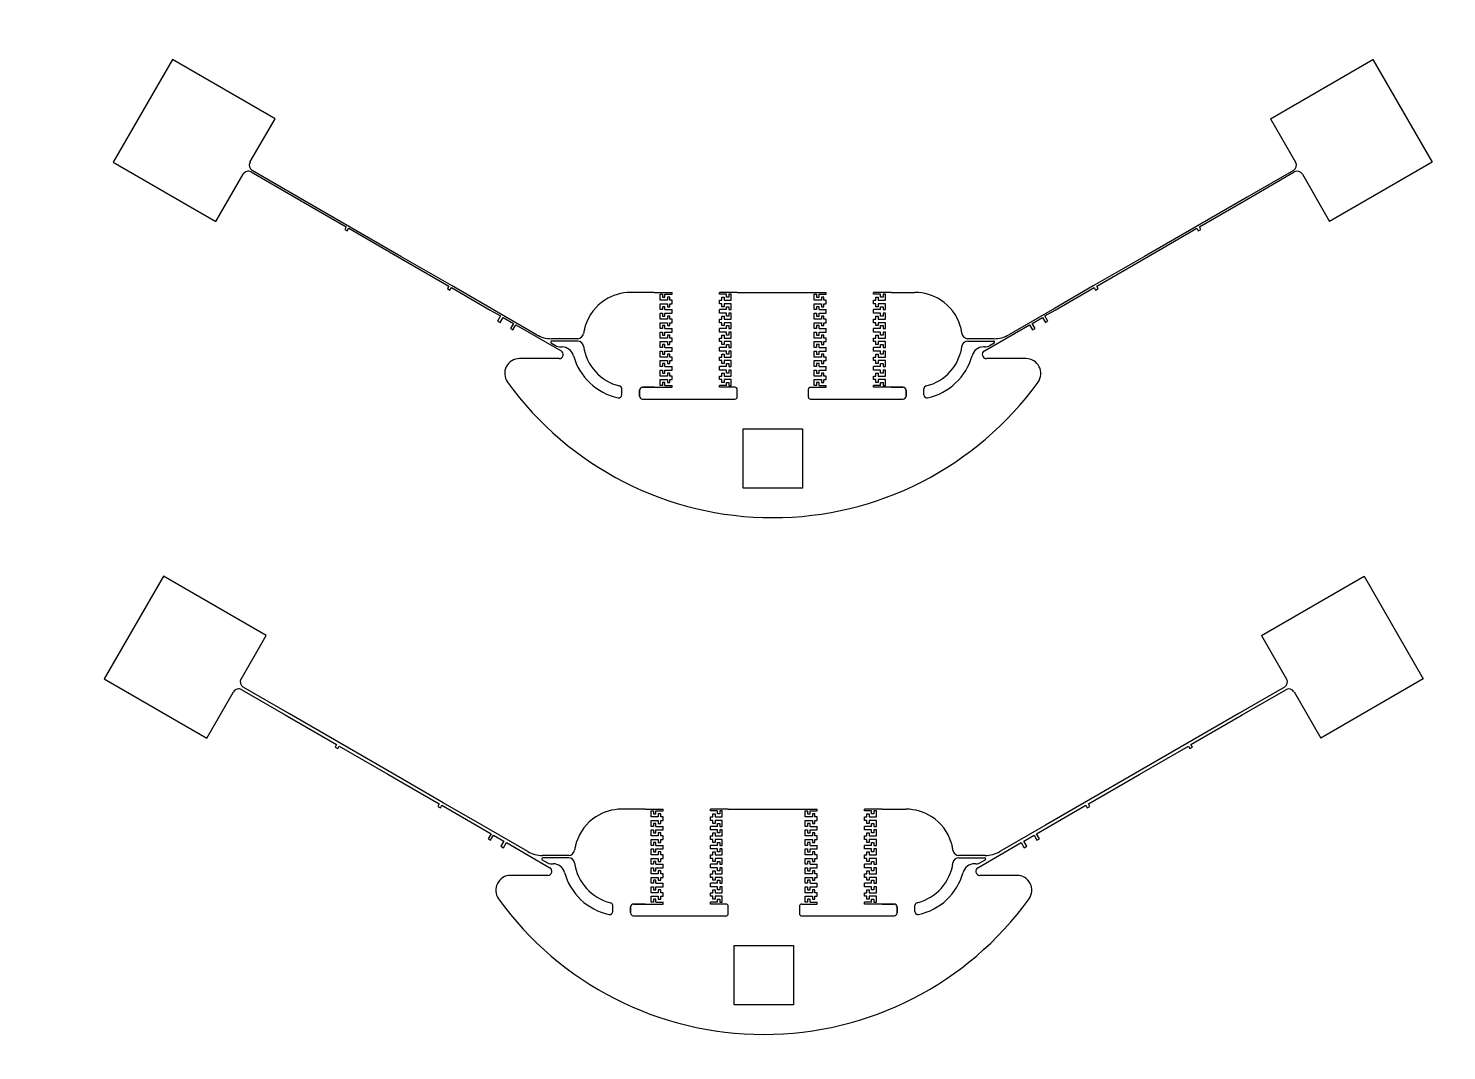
# Model space of a CAD drawing. Header units: feet. Extents: x -1170 to 123593, y -32664 to 67336.
# Drawn here: x 62873 to 86810, y 25044 to 42293 of the extents above; entities that cross this region are included whole.
import ezdxf

# ---------------------------------------------------------------- set-up
doc = ezdxf.new("R2010")
doc.units = ezdxf.units.FT
doc.header["$MEASUREMENT"] = 0
doc.layers.get('0').update_dxf_attribs({"color": 254, "linetype": 'CONTINUOUS'})
doc.layers.get('DEFPOINTS').update_dxf_attribs({"color": 255, "linetype": 'CONTINUOUS'})
doc.layers.add('5_DARK', color=255, linetype='CONTINUOUS')

msp = doc.modelspace()

# ---------------------------------------------------------------- linework, layer by layer
for p, q in [((73737, 37807), (73737, 37837)), ((74537, 37807), (74537, 37837)), ((76337, 37807), (76337, 37837)), ((77137, 37807), (77137, 37837)), ((73537, 37707), (73537, 37807)), ((73537, 37807), (73577, 37807)), ((73657, 37707), (73537, 37707)), ((73537, 37547), (73537, 37647)), ((73537, 37647), (73657, 37647)), ((73577, 37807), (73577, 37757)), ((73577, 37757), (73617, 37757)), ((73617, 37597), (73577, 37597)), ((73577, 37597), (73577, 37547)), ((73617, 37757), (73617, 37807)), ((73617, 37807), (73737, 37807)), ((73617, 37547), (73617, 37597)), ((73697, 37757), (73657, 37757)), ((73657, 37757), (73657, 37707)), ((73657, 37647), (73657, 37597)), ((73657, 37597), (73697, 37597)), ((73697, 37707), (73697, 37757)), ((73737, 37707), (73697, 37707)), ((73697, 37597), (73697, 37647)), ((73697, 37647), (73737, 37647)), ((73737, 37647), (73737, 37707)), ((74657, 37807), (74537, 37807)), ((74537, 37707), (74577, 37707)), ((74537, 37647), (74537, 37707)), ((74577, 37647), (74537, 37647)), ((74577, 37707), (74577, 37757)), ((74577, 37757), (74617, 37757)), ((74577, 37597), (74577, 37647)), ((74617, 37597), (74577, 37597)), ((74617, 37757), (74617, 37707)), ((74617, 37707), (74737, 37707)), ((74737, 37647), (74617, 37647)), ((74617, 37647), (74617, 37597)), ((74657, 37757), (74657, 37807)), ((74697, 37757), (74657, 37757)), ((74657, 37547), (74657, 37597)), ((74657, 37597), (74697, 37597)), ((74737, 37807), (74697, 37807)), ((74697, 37807), (74697, 37757)), ((74697, 37597), (74697, 37547)), ((74737, 37707), (74737, 37807)), ((74737, 37547), (74737, 37647)), ((76137, 37707), (76137, 37807)), ((76137, 37807), (76177, 37807)), ((76257, 37707), (76137, 37707)), ((76137, 37547), (76137, 37647)), ((76137, 37647), (76257, 37647)), ((76177, 37807), (76177, 37757)), ((76177, 37757), (76217, 37757)), ((76217, 37597), (76177, 37597)), ((76177, 37597), (76177, 37547)), ((76217, 37757), (76217, 37807)), ((76217, 37807), (76337, 37807)), ((76217, 37547), (76217, 37597)), ((76297, 37757), (76257, 37757)), ((76257, 37757), (76257, 37707)), ((76257, 37647), (76257, 37597)), ((76257, 37597), (76297, 37597)), ((76297, 37707), (76297, 37757)), ((76337, 37707), (76297, 37707)), ((76297, 37597), (76297, 37647)), ((76297, 37647), (76337, 37647)), ((76337, 37647), (76337, 37707)), ((77257, 37807), (77137, 37807)), ((77137, 37707), (77177, 37707)), ((77137, 37647), (77137, 37707)), ((77177, 37647), (77137, 37647)), ((77177, 37707), (77177, 37757)), ((77177, 37757), (77217, 37757)), ((77177, 37597), (77177, 37647)), ((77217, 37597), (77177, 37597)), ((77217, 37757), (77217, 37707)), ((77217, 37707), (77337, 37707)), ((77337, 37647), (77217, 37647)), ((77217, 37647), (77217, 37597)), ((77257, 37757), (77257, 37807)), ((77297, 37757), (77257, 37757)), ((77257, 37547), (77257, 37597)), ((77257, 37597), (77297, 37597)), ((77337, 37807), (77297, 37807)), ((77297, 37807), (77297, 37757)), ((77297, 37597), (77297, 37547)), ((77337, 37707), (77337, 37807)), ((77337, 37547), (77337, 37647)), ((73577, 37547), (73537, 37547)), ((73537, 37387), (73537, 37487)), ((73537, 37487), (73577, 37487)), ((73657, 37387), (73537, 37387)), ((73577, 37487), (73577, 37437)), ((73577, 37437), (73617, 37437)), ((73617, 37547), (73737, 37547)), ((73617, 37437), (73617, 37487)), ((73617, 37487), (73737, 37487)), ((73697, 37437), (73657, 37437)), ((73657, 37437), (73657, 37387)), ((73697, 37387), (73697, 37437)), ((73737, 37387), (73697, 37387)), ((73737, 37487), (73737, 37547)), ((73737, 37327), (73737, 37387)), ((74537, 37487), (74537, 37547)), ((74657, 37547), (74537, 37547)), ((74657, 37487), (74537, 37487)), ((74537, 37387), (74577, 37387)), ((74537, 37327), (74537, 37387)), ((74577, 37387), (74577, 37437)), ((74577, 37437), (74617, 37437)), ((74617, 37437), (74617, 37387)), ((74617, 37387), (74737, 37387)), ((74657, 37437), (74657, 37487)), ((74697, 37437), (74657, 37437)), ((74697, 37547), (74737, 37547)), ((74737, 37487), (74697, 37487)), ((74697, 37487), (74697, 37437)), ((74737, 37387), (74737, 37487)), ((76177, 37547), (76137, 37547)), ((76137, 37387), (76137, 37487)), ((76137, 37487), (76177, 37487)), ((76257, 37387), (76137, 37387)), ((76177, 37487), (76177, 37437)), ((76177, 37437), (76217, 37437)), ((76217, 37547), (76337, 37547)), ((76217, 37437), (76217, 37487)), ((76217, 37487), (76337, 37487)), ((76297, 37437), (76257, 37437)), ((76257, 37437), (76257, 37387)), ((76297, 37387), (76297, 37437)), ((76337, 37387), (76297, 37387)), ((76337, 37487), (76337, 37547)), ((76337, 37327), (76337, 37387)), ((77137, 37487), (77137, 37547)), ((77257, 37547), (77137, 37547)), ((77257, 37487), (77137, 37487)), ((77137, 37387), (77177, 37387)), ((77137, 37327), (77137, 37387)), ((77177, 37387), (77177, 37437)), ((77177, 37437), (77217, 37437)), ((77217, 37437), (77217, 37387)), ((77217, 37387), (77337, 37387)), ((77257, 37437), (77257, 37487)), ((77297, 37437), (77257, 37437)), ((77297, 37547), (77337, 37547)), ((77337, 37487), (77297, 37487)), ((77297, 37487), (77297, 37437)), ((77337, 37387), (77337, 37487)), ((73537, 37227), (73537, 37327)), ((73537, 37327), (73657, 37327)), ((73577, 37227), (73537, 37227)), ((73537, 37067), (73537, 37167)), ((73537, 37167), (73577, 37167)), ((73617, 37277), (73577, 37277)), ((73577, 37277), (73577, 37227)), ((73577, 37167), (73577, 37117)), ((73577, 37117), (73617, 37117)), ((73617, 37227), (73617, 37277)), ((73617, 37227), (73737, 37227)), ((73617, 37117), (73617, 37167)), ((73617, 37167), (73737, 37167)), ((73657, 37327), (73657, 37277)), ((73657, 37277), (73697, 37277)), ((73697, 37117), (73657, 37117)), ((73657, 37117), (73657, 37067)), ((73697, 37277), (73697, 37327)), ((73697, 37327), (73737, 37327)), ((73697, 37067), (73697, 37117)), ((73737, 37167), (73737, 37227)), ((74577, 37327), (74537, 37327)), ((74537, 37167), (74537, 37227)), ((74657, 37227), (74537, 37227)), ((74657, 37167), (74537, 37167)), ((74577, 37277), (74577, 37327)), ((74617, 37277), (74577, 37277)), ((74577, 37067), (74577, 37117)), ((74577, 37117), (74617, 37117)), ((74737, 37327), (74617, 37327)), ((74617, 37327), (74617, 37277)), ((74617, 37117), (74617, 37067)), ((74657, 37227), (74657, 37277)), ((74657, 37277), (74697, 37277)), ((74657, 37117), (74657, 37167)), ((74697, 37117), (74657, 37117)), ((74697, 37277), (74697, 37227)), ((74697, 37227), (74737, 37227)), ((74737, 37167), (74697, 37167)), ((74697, 37167), (74697, 37117)), ((74737, 37227), (74737, 37327)), ((74737, 37067), (74737, 37167)), ((76137, 37227), (76137, 37327)), ((76137, 37327), (76257, 37327)), ((76177, 37227), (76137, 37227)), ((76137, 37067), (76137, 37167)), ((76137, 37167), (76177, 37167)), ((76217, 37277), (76177, 37277)), ((76177, 37277), (76177, 37227)), ((76177, 37167), (76177, 37117)), ((76177, 37117), (76217, 37117)), ((76217, 37227), (76217, 37277)), ((76217, 37227), (76337, 37227)), ((76217, 37117), (76217, 37167)), ((76217, 37167), (76337, 37167)), ((76257, 37327), (76257, 37277)), ((76257, 37277), (76297, 37277)), ((76297, 37117), (76257, 37117)), ((76257, 37117), (76257, 37067)), ((76297, 37277), (76297, 37327)), ((76297, 37327), (76337, 37327)), ((76297, 37067), (76297, 37117)), ((76337, 37167), (76337, 37227)), ((77177, 37327), (77137, 37327)), ((77137, 37167), (77137, 37227)), ((77257, 37227), (77137, 37227)), ((77257, 37167), (77137, 37167)), ((77177, 37277), (77177, 37327)), ((77217, 37277), (77177, 37277)), ((77177, 37067), (77177, 37117)), ((77177, 37117), (77217, 37117)), ((77337, 37327), (77217, 37327)), ((77217, 37327), (77217, 37277)), ((77217, 37117), (77217, 37067)), ((77257, 37227), (77257, 37277)), ((77257, 37277), (77297, 37277)), ((77257, 37117), (77257, 37167)), ((77297, 37117), (77257, 37117)), ((77297, 37277), (77297, 37227)), ((77297, 37227), (77337, 37227)), ((77337, 37167), (77297, 37167)), ((77297, 37167), (77297, 37117)), ((77337, 37227), (77337, 37327)), ((77337, 37067), (77337, 37167)), ((73657, 37067), (73537, 37067)), ((73537, 36907), (73537, 37007)), ((73537, 37007), (73657, 37007)), ((73577, 36907), (73537, 36907)), ((73617, 36957), (73577, 36957)), ((73577, 36957), (73577, 36907)), ((73617, 36907), (73617, 36957)), ((73617, 36907), (73737, 36907)), ((73657, 37007), (73657, 36957)), ((73657, 36957), (73697, 36957)), ((73737, 37067), (73697, 37067)), ((73697, 36957), (73697, 37007)), ((73697, 37007), (73737, 37007)), ((73737, 37007), (73737, 37067)), ((73737, 36847), (73737, 36907)), ((74537, 37067), (74577, 37067)), ((74537, 37007), (74537, 37067)), ((74577, 37007), (74537, 37007)), ((74537, 36847), (74537, 36907)), ((74657, 36907), (74537, 36907)), ((74577, 36957), (74577, 37007)), ((74617, 36957), (74577, 36957)), ((74617, 37067), (74737, 37067)), ((74737, 37007), (74617, 37007)), ((74617, 37007), (74617, 36957)), ((74657, 36907), (74657, 36957)), ((74657, 36957), (74697, 36957)), ((74697, 36957), (74697, 36907)), ((74697, 36907), (74737, 36907)), ((74737, 36907), (74737, 37007)), ((76257, 37067), (76137, 37067)), ((76137, 36907), (76137, 37007)), ((76137, 37007), (76257, 37007)), ((76177, 36907), (76137, 36907)), ((76217, 36957), (76177, 36957)), ((76177, 36957), (76177, 36907)), ((76217, 36907), (76217, 36957)), ((76217, 36907), (76337, 36907)), ((76257, 37007), (76257, 36957)), ((76257, 36957), (76297, 36957)), ((76337, 37067), (76297, 37067)), ((76297, 36957), (76297, 37007)), ((76297, 37007), (76337, 37007)), ((76337, 37007), (76337, 37067)), ((76337, 36847), (76337, 36907)), ((77137, 37067), (77177, 37067)), ((77137, 37007), (77137, 37067)), ((77177, 37007), (77137, 37007)), ((77137, 36847), (77137, 36907)), ((77257, 36907), (77137, 36907)), ((77177, 36957), (77177, 37007)), ((77217, 36957), (77177, 36957)), ((77217, 37067), (77337, 37067)), ((77337, 37007), (77217, 37007)), ((77217, 37007), (77217, 36957)), ((77257, 36907), (77257, 36957)), ((77257, 36957), (77297, 36957)), ((77297, 36957), (77297, 36907)), ((77297, 36907), (77337, 36907)), ((77337, 36907), (77337, 37007)), ((73537, 36747), (73537, 36847)), ((73537, 36847), (73577, 36847)), ((73657, 36747), (73537, 36747)), ((73537, 36587), (73537, 36687)), ((73537, 36687), (73657, 36687)), ((73577, 36847), (73577, 36797)), ((73577, 36797), (73617, 36797)), ((73617, 36637), (73577, 36637)), ((73577, 36637), (73577, 36587)), ((73617, 36797), (73617, 36847)), ((73617, 36847), (73737, 36847)), ((73617, 36587), (73617, 36637)), ((73697, 36797), (73657, 36797)), ((73657, 36797), (73657, 36747)), ((73657, 36687), (73657, 36637)), ((73657, 36637), (73697, 36637)), ((73697, 36747), (73697, 36797)), ((73737, 36747), (73697, 36747)), ((73697, 36637), (73697, 36687)), ((73697, 36687), (73737, 36687)), ((73737, 36687), (73737, 36747)), ((74657, 36847), (74537, 36847)), ((74537, 36747), (74577, 36747)), ((74537, 36687), (74537, 36747)), ((74577, 36687), (74537, 36687)), ((74577, 36747), (74577, 36797)), ((74577, 36797), (74617, 36797)), ((74577, 36637), (74577, 36687)), ((74617, 36637), (74577, 36637)), ((74617, 36797), (74617, 36747)), ((74617, 36747), (74737, 36747)), ((74737, 36687), (74617, 36687)), ((74617, 36687), (74617, 36637)), ((74657, 36797), (74657, 36847)), ((74697, 36797), (74657, 36797)), ((74657, 36587), (74657, 36637)), ((74657, 36637), (74697, 36637)), ((74737, 36847), (74697, 36847)), ((74697, 36847), (74697, 36797)), ((74697, 36637), (74697, 36587)), ((74737, 36747), (74737, 36847)), ((74737, 36587), (74737, 36687)), ((76137, 36747), (76137, 36847)), ((76137, 36847), (76177, 36847)), ((76257, 36747), (76137, 36747)), ((76137, 36587), (76137, 36687)), ((76137, 36687), (76257, 36687)), ((76177, 36847), (76177, 36797)), ((76177, 36797), (76217, 36797)), ((76217, 36637), (76177, 36637)), ((76177, 36637), (76177, 36587)), ((76217, 36797), (76217, 36847)), ((76217, 36847), (76337, 36847)), ((76217, 36587), (76217, 36637)), ((76297, 36797), (76257, 36797)), ((76257, 36797), (76257, 36747)), ((76257, 36687), (76257, 36637)), ((76257, 36637), (76297, 36637)), ((76297, 36747), (76297, 36797)), ((76337, 36747), (76297, 36747)), ((76297, 36637), (76297, 36687)), ((76297, 36687), (76337, 36687)), ((76337, 36687), (76337, 36747)), ((77257, 36847), (77137, 36847)), ((77137, 36747), (77177, 36747)), ((77137, 36687), (77137, 36747)), ((77177, 36687), (77137, 36687)), ((77177, 36747), (77177, 36797)), ((77177, 36797), (77217, 36797)), ((77177, 36637), (77177, 36687)), ((77217, 36637), (77177, 36637)), ((77217, 36797), (77217, 36747)), ((77217, 36747), (77337, 36747)), ((77337, 36687), (77217, 36687)), ((77217, 36687), (77217, 36637)), ((77257, 36797), (77257, 36847)), ((77297, 36797), (77257, 36797)), ((77257, 36587), (77257, 36637)), ((77257, 36637), (77297, 36637)), ((77337, 36847), (77297, 36847)), ((77297, 36847), (77297, 36797)), ((77297, 36637), (77297, 36587)), ((77337, 36747), (77337, 36847)), ((77337, 36587), (77337, 36687)), ((73577, 36587), (73537, 36587)), ((73537, 36427), (73537, 36527)), ((73537, 36527), (73577, 36527)), ((73657, 36427), (73537, 36427)), ((73577, 36527), (73577, 36477)), ((73577, 36477), (73617, 36477)), ((73617, 36587), (73737, 36587)), ((73617, 36477), (73617, 36527)), ((73617, 36527), (73737, 36527)), ((73697, 36477), (73657, 36477)), ((73657, 36477), (73657, 36427)), ((73697, 36427), (73697, 36477)), ((73737, 36427), (73697, 36427)), ((73737, 36527), (73737, 36587)), ((73737, 36367), (73737, 36427)), ((74537, 36527), (74537, 36587)), ((74657, 36587), (74537, 36587)), ((74657, 36527), (74537, 36527)), ((74537, 36427), (74577, 36427)), ((74537, 36367), (74537, 36427)), ((74577, 36427), (74577, 36477)), ((74577, 36477), (74617, 36477)), ((74617, 36477), (74617, 36427)), ((74617, 36427), (74737, 36427)), ((74657, 36477), (74657, 36527)), ((74697, 36477), (74657, 36477)), ((74697, 36587), (74737, 36587)), ((74737, 36527), (74697, 36527)), ((74697, 36527), (74697, 36477)), ((74737, 36427), (74737, 36527)), ((76177, 36587), (76137, 36587)), ((76137, 36427), (76137, 36527)), ((76137, 36527), (76177, 36527)), ((76257, 36427), (76137, 36427)), ((76177, 36527), (76177, 36477)), ((76177, 36477), (76217, 36477)), ((76217, 36587), (76337, 36587)), ((76217, 36477), (76217, 36527)), ((76217, 36527), (76337, 36527)), ((76297, 36477), (76257, 36477)), ((76257, 36477), (76257, 36427)), ((76297, 36427), (76297, 36477)), ((76337, 36427), (76297, 36427)), ((76337, 36527), (76337, 36587)), ((76337, 36367), (76337, 36427)), ((77137, 36527), (77137, 36587)), ((77257, 36587), (77137, 36587)), ((77257, 36527), (77137, 36527)), ((77137, 36427), (77177, 36427)), ((77137, 36367), (77137, 36427)), ((77177, 36427), (77177, 36477)), ((77177, 36477), (77217, 36477)), ((77217, 36477), (77217, 36427)), ((77217, 36427), (77337, 36427)), ((77257, 36477), (77257, 36527)), ((77297, 36477), (77257, 36477)), ((77297, 36587), (77337, 36587)), ((77337, 36527), (77297, 36527)), ((77297, 36527), (77297, 36477)), ((77337, 36427), (77337, 36527)), ((73537, 36267), (73537, 36367)), ((73537, 36367), (73657, 36367)), ((73577, 36267), (73537, 36267)), ((73617, 36317), (73577, 36317)), ((73577, 36317), (73577, 36267)), ((73617, 36267), (73617, 36317)), ((73617, 36267), (73737, 36267)), ((73657, 36367), (73657, 36317)), ((73657, 36317), (73697, 36317)), ((73697, 36317), (73697, 36367)), ((73697, 36367), (73737, 36367)), ((73737, 36237), (73737, 36267)), ((74577, 36367), (74537, 36367)), ((74657, 36267), (74537, 36267)), ((74537, 36237), (74537, 36267)), ((74577, 36317), (74577, 36367)), ((74617, 36317), (74577, 36317)), ((74737, 36367), (74617, 36367)), ((74617, 36367), (74617, 36317)), ((74657, 36267), (74657, 36317)), ((74657, 36317), (74697, 36317)), ((74697, 36317), (74697, 36267)), ((74697, 36267), (74737, 36267)), ((74737, 36267), (74737, 36367)), ((76137, 36267), (76137, 36367)), ((76137, 36367), (76257, 36367)), ((76177, 36267), (76137, 36267)), ((76217, 36317), (76177, 36317)), ((76177, 36317), (76177, 36267)), ((76217, 36267), (76217, 36317)), ((76217, 36267), (76337, 36267)), ((76257, 36367), (76257, 36317)), ((76257, 36317), (76297, 36317)), ((76297, 36317), (76297, 36367)), ((76297, 36367), (76337, 36367)), ((76337, 36237), (76337, 36267)), ((77177, 36367), (77137, 36367)), ((77257, 36267), (77137, 36267)), ((77137, 36237), (77137, 36267)), ((77177, 36317), (77177, 36367)), ((77217, 36317), (77177, 36317)), ((77337, 36367), (77217, 36367)), ((77217, 36367), (77217, 36317)), ((77257, 36267), (77257, 36317)), ((77257, 36317), (77297, 36317)), ((77297, 36317), (77297, 36267)), ((77297, 36267), (77337, 36267)), ((77337, 36267), (77337, 36367)), ((73385, 28988), (73385, 29088)), ((73385, 29088), (73425, 29088)), ((73505, 28988), (73385, 28988)), ((73425, 29088), (73425, 29038)), ((73425, 29038), (73465, 29038)), ((73465, 29038), (73465, 29088)), ((73465, 29088), (73585, 29088)), ((73545, 29038), (73505, 29038)), ((73505, 29038), (73505, 28988)), ((73545, 28988), (73545, 29038)), ((73585, 28988), (73545, 28988)), ((73585, 29088), (73585, 29118)), ((73585, 28928), (73585, 28988)), ((74385, 29088), (74385, 29118)), ((74505, 29088), (74385, 29088)), ((74385, 28988), (74425, 28988)), ((74385, 28928), (74385, 28988)), ((74425, 28988), (74425, 29038)), ((74425, 29038), (74465, 29038)), ((74465, 29038), (74465, 28988)), ((74465, 28988), (74585, 28988)), ((74505, 29038), (74505, 29088)), ((74545, 29038), (74505, 29038)), ((74585, 29088), (74545, 29088)), ((74545, 29088), (74545, 29038)), ((74585, 28988), (74585, 29088)), ((75985, 28988), (75985, 29088)), ((75985, 29088), (76025, 29088)), ((76105, 28988), (75985, 28988)), ((76025, 29088), (76025, 29038)), ((76025, 29038), (76065, 29038)), ((76065, 29038), (76065, 29088)), ((76065, 29088), (76185, 29088)), ((76145, 29038), (76105, 29038)), ((76105, 29038), (76105, 28988)), ((76145, 28988), (76145, 29038)), ((76185, 28988), (76145, 28988)), ((76185, 29088), (76185, 29118)), ((76185, 28928), (76185, 28988)), ((76985, 29088), (76985, 29118)), ((77105, 29088), (76985, 29088)), ((76985, 28988), (77025, 28988)), ((76985, 28928), (76985, 28988)), ((77025, 28988), (77025, 29038)), ((77025, 29038), (77065, 29038)), ((77065, 29038), (77065, 28988)), ((77065, 28988), (77185, 28988)), ((77105, 29038), (77105, 29088)), ((77145, 29038), (77105, 29038)), ((77185, 29088), (77145, 29088)), ((77145, 29088), (77145, 29038)), ((77185, 28988), (77185, 29088)), ((73385, 28828), (73385, 28928)), ((73385, 28928), (73505, 28928)), ((73425, 28828), (73385, 28828)), ((73385, 28668), (73385, 28768)), ((73385, 28768), (73425, 28768)), ((73465, 28878), (73425, 28878)), ((73425, 28878), (73425, 28828)), ((73425, 28768), (73425, 28718)), ((73465, 28828), (73465, 28878)), ((73465, 28828), (73585, 28828)), ((73465, 28718), (73465, 28768)), ((73465, 28768), (73585, 28768)), ((73505, 28928), (73505, 28878)), ((73505, 28878), (73545, 28878)), ((73545, 28878), (73545, 28928)), ((73545, 28928), (73585, 28928)), ((73585, 28768), (73585, 28828)), ((74425, 28928), (74385, 28928)), ((74385, 28768), (74385, 28828)), ((74505, 28828), (74385, 28828)), ((74505, 28768), (74385, 28768)), ((74425, 28878), (74425, 28928)), ((74465, 28878), (74425, 28878)), ((74585, 28928), (74465, 28928)), ((74465, 28928), (74465, 28878)), ((74505, 28828), (74505, 28878)), ((74505, 28878), (74545, 28878)), ((74505, 28718), (74505, 28768)), ((74545, 28878), (74545, 28828)), ((74545, 28828), (74585, 28828)), ((74585, 28768), (74545, 28768)), ((74545, 28768), (74545, 28718)), ((74585, 28828), (74585, 28928)), ((74585, 28668), (74585, 28768)), ((75985, 28828), (75985, 28928)), ((75985, 28928), (76105, 28928)), ((76025, 28828), (75985, 28828)), ((75985, 28668), (75985, 28768)), ((75985, 28768), (76025, 28768)), ((76065, 28878), (76025, 28878)), ((76025, 28878), (76025, 28828)), ((76025, 28768), (76025, 28718)), ((76065, 28828), (76065, 28878)), ((76065, 28828), (76185, 28828)), ((76065, 28718), (76065, 28768)), ((76065, 28768), (76185, 28768)), ((76105, 28928), (76105, 28878)), ((76105, 28878), (76145, 28878)), ((76145, 28878), (76145, 28928)), ((76145, 28928), (76185, 28928)), ((76185, 28768), (76185, 28828)), ((77025, 28928), (76985, 28928)), ((76985, 28768), (76985, 28828)), ((77105, 28828), (76985, 28828)), ((77105, 28768), (76985, 28768)), ((77025, 28878), (77025, 28928)), ((77065, 28878), (77025, 28878)), ((77185, 28928), (77065, 28928)), ((77065, 28928), (77065, 28878)), ((77105, 28828), (77105, 28878)), ((77105, 28878), (77145, 28878)), ((77105, 28718), (77105, 28768)), ((77145, 28878), (77145, 28828)), ((77145, 28828), (77185, 28828)), ((77185, 28768), (77145, 28768)), ((77145, 28768), (77145, 28718)), ((77185, 28828), (77185, 28928)), ((77185, 28668), (77185, 28768)), ((73505, 28668), (73385, 28668)), ((73385, 28508), (73385, 28608)), ((73385, 28608), (73505, 28608)), ((73425, 28508), (73385, 28508)), ((73425, 28718), (73465, 28718)), ((73465, 28558), (73425, 28558)), ((73425, 28558), (73425, 28508)), ((73465, 28508), (73465, 28558)), ((73465, 28508), (73585, 28508)), ((73545, 28718), (73505, 28718)), ((73505, 28718), (73505, 28668)), ((73505, 28608), (73505, 28558)), ((73505, 28558), (73545, 28558)), ((73545, 28668), (73545, 28718)), ((73585, 28668), (73545, 28668)), ((73545, 28558), (73545, 28608)), ((73545, 28608), (73585, 28608)), ((73585, 28608), (73585, 28668)), ((73585, 28448), (73585, 28508)), ((74385, 28668), (74425, 28668)), ((74385, 28608), (74385, 28668)), ((74425, 28608), (74385, 28608)), ((74385, 28448), (74385, 28508)), ((74505, 28508), (74385, 28508)), ((74425, 28668), (74425, 28718)), ((74425, 28718), (74465, 28718)), ((74425, 28558), (74425, 28608)), ((74465, 28558), (74425, 28558)), ((74465, 28718), (74465, 28668)), ((74465, 28668), (74585, 28668)), ((74585, 28608), (74465, 28608)), ((74465, 28608), (74465, 28558)), ((74545, 28718), (74505, 28718)), ((74505, 28508), (74505, 28558)), ((74505, 28558), (74545, 28558)), ((74545, 28558), (74545, 28508)), ((74545, 28508), (74585, 28508)), ((74585, 28508), (74585, 28608)), ((76105, 28668), (75985, 28668)), ((75985, 28508), (75985, 28608)), ((75985, 28608), (76105, 28608)), ((76025, 28508), (75985, 28508)), ((76025, 28718), (76065, 28718)), ((76065, 28558), (76025, 28558)), ((76025, 28558), (76025, 28508)), ((76065, 28508), (76065, 28558)), ((76065, 28508), (76185, 28508)), ((76145, 28718), (76105, 28718)), ((76105, 28718), (76105, 28668)), ((76105, 28608), (76105, 28558)), ((76105, 28558), (76145, 28558)), ((76145, 28668), (76145, 28718)), ((76185, 28668), (76145, 28668)), ((76145, 28558), (76145, 28608)), ((76145, 28608), (76185, 28608)), ((76185, 28608), (76185, 28668)), ((76185, 28448), (76185, 28508)), ((76985, 28668), (77025, 28668)), ((76985, 28608), (76985, 28668)), ((77025, 28608), (76985, 28608)), ((76985, 28448), (76985, 28508)), ((77105, 28508), (76985, 28508)), ((77025, 28668), (77025, 28718)), ((77025, 28718), (77065, 28718)), ((77025, 28558), (77025, 28608)), ((77065, 28558), (77025, 28558)), ((77065, 28718), (77065, 28668)), ((77065, 28668), (77185, 28668)), ((77185, 28608), (77065, 28608)), ((77065, 28608), (77065, 28558)), ((77145, 28718), (77105, 28718)), ((77105, 28508), (77105, 28558)), ((77105, 28558), (77145, 28558)), ((77145, 28558), (77145, 28508)), ((77145, 28508), (77185, 28508)), ((77185, 28508), (77185, 28608)), ((73385, 28348), (73385, 28448)), ((73385, 28448), (73425, 28448)), ((73505, 28348), (73385, 28348)), ((73385, 28188), (73385, 28288)), ((73385, 28288), (73505, 28288)), ((73425, 28448), (73425, 28398)), ((73425, 28398), (73465, 28398)), ((73465, 28398), (73465, 28448)), ((73465, 28448), (73585, 28448)), ((73545, 28398), (73505, 28398)), ((73505, 28398), (73505, 28348)), ((73505, 28288), (73505, 28238)), ((73545, 28348), (73545, 28398)), ((73585, 28348), (73545, 28348)), ((73545, 28238), (73545, 28288)), ((73545, 28288), (73585, 28288)), ((73585, 28288), (73585, 28348)), ((74505, 28448), (74385, 28448)), ((74385, 28348), (74425, 28348)), ((74385, 28288), (74385, 28348)), ((74425, 28288), (74385, 28288)), ((74425, 28348), (74425, 28398)), ((74425, 28398), (74465, 28398)), ((74425, 28238), (74425, 28288)), ((74465, 28398), (74465, 28348)), ((74465, 28348), (74585, 28348)), ((74585, 28288), (74465, 28288)), ((74465, 28288), (74465, 28238)), ((74505, 28398), (74505, 28448)), ((74545, 28398), (74505, 28398)), ((74585, 28448), (74545, 28448)), ((74545, 28448), (74545, 28398)), ((74585, 28348), (74585, 28448)), ((74585, 28188), (74585, 28288)), ((75985, 28348), (75985, 28448)), ((75985, 28448), (76025, 28448)), ((76105, 28348), (75985, 28348)), ((75985, 28188), (75985, 28288)), ((75985, 28288), (76105, 28288)), ((76025, 28448), (76025, 28398)), ((76025, 28398), (76065, 28398)), ((76065, 28398), (76065, 28448)), ((76065, 28448), (76185, 28448)), ((76145, 28398), (76105, 28398)), ((76105, 28398), (76105, 28348)), ((76105, 28288), (76105, 28238)), ((76145, 28348), (76145, 28398)), ((76185, 28348), (76145, 28348)), ((76145, 28238), (76145, 28288)), ((76145, 28288), (76185, 28288)), ((76185, 28288), (76185, 28348)), ((77105, 28448), (76985, 28448)), ((76985, 28348), (77025, 28348)), ((76985, 28288), (76985, 28348)), ((77025, 28288), (76985, 28288)), ((77025, 28348), (77025, 28398)), ((77025, 28398), (77065, 28398)), ((77025, 28238), (77025, 28288)), ((77065, 28398), (77065, 28348)), ((77065, 28348), (77185, 28348)), ((77185, 28288), (77065, 28288)), ((77065, 28288), (77065, 28238)), ((77105, 28398), (77105, 28448)), ((77145, 28398), (77105, 28398)), ((77185, 28448), (77145, 28448)), ((77145, 28448), (77145, 28398)), ((77185, 28348), (77185, 28448)), ((77185, 28188), (77185, 28288)), ((73425, 28188), (73385, 28188)), ((73385, 28028), (73385, 28128)), ((73385, 28128), (73425, 28128)), ((73505, 28028), (73385, 28028)), ((73465, 28238), (73425, 28238)), ((73425, 28238), (73425, 28188)), ((73425, 28128), (73425, 28078)), ((73425, 28078), (73465, 28078)), ((73465, 28188), (73465, 28238)), ((73465, 28188), (73585, 28188)), ((73465, 28078), (73465, 28128)), ((73465, 28128), (73585, 28128)), ((73505, 28238), (73545, 28238)), ((73545, 28078), (73505, 28078)), ((73505, 28078), (73505, 28028)), ((73545, 28028), (73545, 28078)), ((73585, 28028), (73545, 28028)), ((73585, 28128), (73585, 28188)), ((73585, 27968), (73585, 28028)), ((74385, 28128), (74385, 28188)), ((74505, 28188), (74385, 28188)), ((74505, 28128), (74385, 28128)), ((74385, 28028), (74425, 28028)), ((74385, 27968), (74385, 28028)), ((74465, 28238), (74425, 28238)), ((74425, 28028), (74425, 28078)), ((74425, 28078), (74465, 28078)), ((74465, 28078), (74465, 28028)), ((74465, 28028), (74585, 28028)), ((74505, 28188), (74505, 28238)), ((74505, 28238), (74545, 28238)), ((74505, 28078), (74505, 28128)), ((74545, 28078), (74505, 28078)), ((74545, 28238), (74545, 28188)), ((74545, 28188), (74585, 28188)), ((74585, 28128), (74545, 28128)), ((74545, 28128), (74545, 28078)), ((74585, 28028), (74585, 28128)), ((76025, 28188), (75985, 28188)), ((75985, 28028), (75985, 28128)), ((75985, 28128), (76025, 28128)), ((76105, 28028), (75985, 28028)), ((76065, 28238), (76025, 28238)), ((76025, 28238), (76025, 28188)), ((76025, 28128), (76025, 28078)), ((76025, 28078), (76065, 28078)), ((76065, 28188), (76065, 28238)), ((76065, 28188), (76185, 28188)), ((76065, 28078), (76065, 28128)), ((76065, 28128), (76185, 28128)), ((76105, 28238), (76145, 28238)), ((76145, 28078), (76105, 28078)), ((76105, 28078), (76105, 28028)), ((76145, 28028), (76145, 28078)), ((76185, 28028), (76145, 28028)), ((76185, 28128), (76185, 28188)), ((76185, 27968), (76185, 28028)), ((76985, 28128), (76985, 28188)), ((77105, 28188), (76985, 28188)), ((77105, 28128), (76985, 28128)), ((76985, 28028), (77025, 28028)), ((76985, 27968), (76985, 28028)), ((77065, 28238), (77025, 28238)), ((77025, 28028), (77025, 28078)), ((77025, 28078), (77065, 28078)), ((77065, 28078), (77065, 28028)), ((77065, 28028), (77185, 28028)), ((77105, 28188), (77105, 28238)), ((77105, 28238), (77145, 28238)), ((77105, 28078), (77105, 28128)), ((77145, 28078), (77105, 28078)), ((77145, 28238), (77145, 28188)), ((77145, 28188), (77185, 28188)), ((77185, 28128), (77145, 28128)), ((77145, 28128), (77145, 28078)), ((77185, 28028), (77185, 28128)), ((73385, 27868), (73385, 27968)), ((73385, 27968), (73505, 27968)), ((73425, 27868), (73385, 27868)), ((73385, 27708), (73385, 27808)), ((73385, 27808), (73425, 27808)), ((73465, 27918), (73425, 27918)), ((73425, 27918), (73425, 27868)), ((73425, 27808), (73425, 27758)), ((73465, 27868), (73465, 27918)), ((73465, 27868), (73585, 27868)), ((73465, 27758), (73465, 27808)), ((73465, 27808), (73585, 27808)), ((73505, 27968), (73505, 27918)), ((73505, 27918), (73545, 27918)), ((73545, 27918), (73545, 27968)), ((73545, 27968), (73585, 27968)), ((73585, 27808), (73585, 27868)), ((74425, 27968), (74385, 27968)), ((74385, 27808), (74385, 27868)), ((74505, 27868), (74385, 27868)), ((74505, 27808), (74385, 27808)), ((74425, 27918), (74425, 27968)), ((74465, 27918), (74425, 27918)), ((74585, 27968), (74465, 27968)), ((74465, 27968), (74465, 27918)), ((74505, 27868), (74505, 27918)), ((74505, 27918), (74545, 27918)), ((74505, 27758), (74505, 27808)), ((74545, 27918), (74545, 27868)), ((74545, 27868), (74585, 27868)), ((74585, 27808), (74545, 27808)), ((74545, 27808), (74545, 27758)), ((74585, 27868), (74585, 27968)), ((74585, 27708), (74585, 27808)), ((75985, 27868), (75985, 27968)), ((75985, 27968), (76105, 27968)), ((76025, 27868), (75985, 27868)), ((75985, 27708), (75985, 27808)), ((75985, 27808), (76025, 27808)), ((76065, 27918), (76025, 27918)), ((76025, 27918), (76025, 27868)), ((76025, 27808), (76025, 27758)), ((76065, 27868), (76065, 27918)), ((76065, 27868), (76185, 27868)), ((76065, 27758), (76065, 27808)), ((76065, 27808), (76185, 27808)), ((76105, 27968), (76105, 27918)), ((76105, 27918), (76145, 27918)), ((76145, 27918), (76145, 27968)), ((76145, 27968), (76185, 27968)), ((76185, 27808), (76185, 27868)), ((77025, 27968), (76985, 27968)), ((76985, 27808), (76985, 27868)), ((77105, 27868), (76985, 27868)), ((77105, 27808), (76985, 27808)), ((77025, 27918), (77025, 27968)), ((77065, 27918), (77025, 27918)), ((77185, 27968), (77065, 27968)), ((77065, 27968), (77065, 27918)), ((77105, 27868), (77105, 27918)), ((77105, 27918), (77145, 27918)), ((77105, 27758), (77105, 27808)), ((77145, 27918), (77145, 27868)), ((77145, 27868), (77185, 27868)), ((77185, 27808), (77145, 27808)), ((77145, 27808), (77145, 27758)), ((77185, 27868), (77185, 27968)), ((77185, 27708), (77185, 27808)), ((73505, 27708), (73385, 27708)), ((73385, 27548), (73385, 27648)), ((73385, 27648), (73505, 27648)), ((73425, 27548), (73385, 27548)), ((73425, 27758), (73465, 27758)), ((73465, 27598), (73425, 27598)), ((73425, 27598), (73425, 27548)), ((73465, 27548), (73465, 27598)), ((73465, 27548), (73585, 27548)), ((73545, 27758), (73505, 27758)), ((73505, 27758), (73505, 27708)), ((73505, 27648), (73505, 27598)), ((73505, 27598), (73545, 27598)), ((73545, 27708), (73545, 27758)), ((73585, 27708), (73545, 27708)), ((73545, 27598), (73545, 27648)), ((73545, 27648), (73585, 27648)), ((73585, 27648), (73585, 27708)), ((73585, 27518), (73585, 27548)), ((74385, 27708), (74425, 27708)), ((74385, 27648), (74385, 27708)), ((74425, 27648), (74385, 27648)), ((74505, 27548), (74385, 27548)), ((74385, 27518), (74385, 27548)), ((74425, 27708), (74425, 27758)), ((74425, 27758), (74465, 27758)), ((74425, 27598), (74425, 27648)), ((74465, 27598), (74425, 27598)), ((74465, 27758), (74465, 27708)), ((74465, 27708), (74585, 27708)), ((74585, 27648), (74465, 27648)), ((74465, 27648), (74465, 27598)), ((74545, 27758), (74505, 27758)), ((74505, 27548), (74505, 27598)), ((74505, 27598), (74545, 27598)), ((74545, 27598), (74545, 27548)), ((74545, 27548), (74585, 27548)), ((74585, 27548), (74585, 27648)), ((76105, 27708), (75985, 27708)), ((75985, 27548), (75985, 27648)), ((75985, 27648), (76105, 27648)), ((76025, 27548), (75985, 27548)), ((76025, 27758), (76065, 27758)), ((76065, 27598), (76025, 27598)), ((76025, 27598), (76025, 27548)), ((76065, 27548), (76065, 27598)), ((76065, 27548), (76185, 27548)), ((76145, 27758), (76105, 27758)), ((76105, 27758), (76105, 27708)), ((76105, 27648), (76105, 27598)), ((76105, 27598), (76145, 27598)), ((76145, 27708), (76145, 27758)), ((76185, 27708), (76145, 27708)), ((76145, 27598), (76145, 27648)), ((76145, 27648), (76185, 27648)), ((76185, 27648), (76185, 27708)), ((76185, 27518), (76185, 27548)), ((76985, 27708), (77025, 27708)), ((76985, 27648), (76985, 27708)), ((77025, 27648), (76985, 27648)), ((77105, 27548), (76985, 27548)), ((76985, 27518), (76985, 27548)), ((77025, 27708), (77025, 27758)), ((77025, 27758), (77065, 27758)), ((77025, 27598), (77025, 27648)), ((77065, 27598), (77025, 27598)), ((77065, 27758), (77065, 27708)), ((77065, 27708), (77185, 27708)), ((77185, 27648), (77065, 27648)), ((77065, 27648), (77065, 27598)), ((77145, 27758), (77105, 27758)), ((77105, 27548), (77105, 27598)), ((77105, 27598), (77145, 27598)), ((77145, 27598), (77145, 27548)), ((77145, 27548), (77185, 27548)), ((77185, 27548), (77185, 27648))]:
    msp.add_line(p, q)
at = {"layer": '5_DARK', "linetype": 'Continuous'}
for p, q in [((66613, 40033), (67038, 40769)), ((83835, 40769), (84260, 40033)), ((66038, 39037), (66498, 39834)), ((66635, 39870), (67371, 39445)), ((67429, 39446), (66650, 39896)), ((84224, 39896), (83444, 39446)), ((83503, 39445), (84239, 39870)), ((84375, 39834), (84835, 39037)), ((67371, 39445), (68237, 38945)), ((68295, 38946), (67429, 39446)), ((83444, 39446), (82578, 38946)), ((82637, 38945), (83503, 39445)), ((68237, 38945), (68212, 38902)), ((68212, 38902), (68255, 38877)), ((68237, 38945), (68237, 38945)), ((68255, 38877), (68280, 38920)), ((68280, 38920), (69103, 38445)), ((69161, 38446), (68295, 38946)), ((82578, 38946), (81712, 38446)), ((81771, 38445), (82593, 38920)), ((82593, 38920), (82618, 38877)), ((82618, 38877), (82662, 38902)), ((82662, 38902), (82637, 38945)), ((82637, 38945), (82637, 38945)), ((69103, 38445), (69969, 37945)), ((70027, 37946), (69161, 38446)), ((81712, 38446), (80846, 37946)), ((80904, 37945), (81771, 38445)), ((69969, 37945), (69944, 37902)), ((69944, 37902), (69987, 37877)), ((69969, 37945), (69969, 37945)), ((69987, 37877), (70012, 37920)), ((69990, 37881), (69990, 37881)), ((70012, 37920), (70669, 37541)), ((70684, 37567), (70027, 37946)), ((73437, 37837), (73037, 37837)), ((77437, 37837), (77837, 37837)), ((80846, 37946), (80189, 37567)), ((80204, 37541), (80861, 37920)), ((80861, 37920), (80886, 37877)), ((80884, 37881), (80884, 37881)), ((80886, 37877), (80929, 37902)), ((80929, 37902), (80904, 37945)), ((80904, 37945), (80904, 37945)), ((70669, 37541), (70669, 37541)), ((70669, 37541), (70842, 37441)), ((71451, 37124), (70684, 37567)), ((70842, 37441), (70792, 37355)), ((70792, 37355), (70835, 37330)), ((70835, 37330), (70885, 37416)), ((70885, 37416), (71059, 37316)), ((80189, 37567), (79422, 37124)), ((79815, 37316), (79988, 37416)), ((79988, 37416), (80038, 37330)), ((80031, 37441), (80204, 37541)), ((80081, 37355), (80031, 37441)), ((80038, 37330), (80081, 37355)), ((80189, 37567), (80189, 37567)), ((71059, 37316), (71009, 37230)), ((71009, 37230), (71052, 37205)), ((71052, 37205), (71102, 37291)), ((71102, 37291), (71865, 36851)), ((79008, 36851), (79771, 37291)), ((79771, 37291), (79821, 37205)), ((79865, 37230), (79815, 37316)), ((79821, 37205), (79865, 37230)), ((72145, 37057), (71701, 37057)), ((71701, 36980), (71767, 36942)), ((72145, 37017), (71711, 37017)), ((71860, 36917), (71880, 36917)), ((79172, 37057), (78729, 37057)), ((78729, 37017), (79162, 37017)), ((79013, 36917), (78993, 36917)), ((79172, 36980), (79107, 36942)), ((71537, 36720), (71162, 36720)), ((71830, 36720), (71537, 36720)), ((79337, 36720), (79043, 36720)), ((79711, 36720), (79337, 36720)), ((72887, 36108), (72887, 36211)), ((73187, 36087), (73187, 36187)), ((73187, 36187), (73187, 36087)), ((73237, 36237), (73437, 36237)), ((73437, 36237), (73237, 36237)), ((74837, 36077), (74837, 36197)), ((76036, 36197), (76036, 36077)), ((77437, 36237), (77637, 36237)), ((77637, 36237), (77437, 36237)), ((77687, 36187), (77687, 36087)), ((77687, 36087), (77687, 36187)), ((77987, 36108), (77987, 36211)), ((73237, 36037), (73237, 36037)), ((73237, 36037), (74797, 36037)), ((76076, 36037), (77637, 36037)), ((66462, 31313), (66887, 32050)), ((83684, 32050), (84109, 31313)), ((66473, 31134), (67209, 30709)), ((67278, 30727), (66498, 31177)), ((84072, 31177), (83293, 30727)), ((83361, 30709), (84097, 31134)), ((65887, 30317), (66337, 31097)), ((84234, 31097), (84684, 30317)), ((67209, 30709), (68075, 30209)), ((68144, 30227), (67278, 30727)), ((83293, 30727), (82427, 30227)), ((82495, 30209), (83361, 30709)), ((68075, 30209), (68050, 30165)), ((68050, 30165), (68094, 30140)), ((68075, 30209), (68075, 30209)), ((68094, 30140), (68119, 30184)), ((68119, 30184), (68941, 29709)), ((69010, 29727), (68144, 30227)), ((82427, 30227), (81561, 29727)), ((81629, 29709), (82452, 30184)), ((82452, 30184), (82477, 30140)), ((82477, 30140), (82520, 30165)), ((82520, 30165), (82495, 30209)), ((82495, 30209), (82495, 30209)), ((68941, 29709), (69807, 29209)), ((69876, 29227), (69010, 29727)), ((81561, 29727), (80695, 29227)), ((80763, 29209), (81629, 29709)), ((69807, 29209), (69782, 29165)), ((69807, 29209), (69807, 29209)), ((70533, 28848), (69876, 29227)), ((80695, 29227), (80038, 28848)), ((80788, 29165), (80763, 29209)), ((80763, 29209), (80763, 29209)), ((69782, 29165), (69826, 29140)), ((69826, 29140), (69851, 29184)), ((69838, 29162), (69838, 29162)), ((69851, 29184), (70508, 28804)), ((73285, 29118), (72885, 29118)), ((77285, 29118), (77685, 29118)), ((80063, 28804), (80720, 29184)), ((80720, 29184), (80745, 29140)), ((80732, 29162), (80732, 29162)), ((80745, 29140), (80788, 29165)), ((70508, 28804), (70508, 28804)), ((70508, 28804), (70681, 28704)), ((71300, 28405), (70533, 28848)), ((80038, 28848), (79270, 28405)), ((79890, 28704), (80063, 28804)), ((80038, 28848), (80038, 28848)), ((70681, 28704), (70631, 28618)), ((70631, 28618), (70674, 28593)), ((70674, 28593), (70724, 28679)), ((70724, 28679), (70897, 28579)), ((70897, 28579), (70847, 28493)), ((70847, 28493), (70891, 28468)), ((70891, 28468), (70941, 28554)), ((70941, 28554), (71673, 28131)), ((78897, 28131), (79630, 28554)), ((79630, 28554), (79680, 28468)), ((79673, 28579), (79846, 28679)), ((79723, 28493), (79673, 28579)), ((79680, 28468), (79723, 28493)), ((79846, 28679), (79896, 28593)), ((79940, 28618), (79890, 28704)), ((79896, 28593), (79940, 28618)), ((71993, 28338), (71550, 28338)), ((71550, 28260), (71615, 28223)), ((71993, 28298), (71560, 28298)), ((79020, 28338), (78577, 28338)), ((78577, 28298), (79011, 28298)), ((79021, 28260), (78955, 28223)), ((71708, 28198), (71729, 28198)), ((78862, 28198), (78842, 28198)), ((71385, 28001), (71011, 28001)), ((71638, 28001), (71385, 28001)), ((79185, 28001), (78932, 28001)), ((79559, 28001), (79185, 28001)), ((72735, 27389), (72735, 27491)), ((73035, 27368), (73035, 27468)), ((73035, 27468), (73035, 27368)), ((73085, 27518), (73285, 27518)), ((73285, 27518), (73085, 27518)), ((73085, 27318), (73085, 27318)), ((73085, 27318), (74645, 27318)), ((74685, 27358), (74685, 27478)), ((75885, 27478), (75885, 27358)), ((75925, 27318), (77485, 27318)), ((77285, 27518), (77485, 27518)), ((77485, 27518), (77285, 27518)), ((77535, 27468), (77535, 27368)), ((77535, 27368), (77535, 27468)), ((77835, 27389), (77835, 27491))]:
    msp.add_line(p, q, dxfattribs=at)
for points in [[(74937, 34537), (74937, 35537), (75937, 35537), (75937, 34537)], [(74785, 25818), (74785, 26818), (75785, 26818), (75785, 25818)]]:
    msp.add_lwpolyline(points, close=True, dxfattribs=at)
msp.add_circle((48830, 17336), 50000, dxfattribs=at)
for centre, radius, start, end in [((66700, 39983), 100, 150, 240), ((84174, 39983), 100, 300, 30), ((66585, 39784), 100, 60, 150), ((84289, 39784), 100, 30, 120), ((73037, 37037), 800, 90, 122.9395), ((77837, 37037), 800, 57.0605, 90), ((73037, 37037), 800, 122.9395, 162.7958), ((77837, 37037), 800, 17.2042, 57.0605), ((71701, 37557), 500, 240, 270), ((72145, 37157), 100, 270, 352.3377), ((73037, 37037), 800, 167.2042, 172.3377), ((72276, 37210), 20, 167.2032, 167.2042), ((78729, 37157), 100, 187.6622, 270), ((79172, 37557), 500, 270, 300), ((71711, 36997), 20, 90, 240), ((71860, 37104), 187, 240, 270), ((71880, 36717), 200, 15.466, 90), ((72145, 36917), 100, 7.6623, 90), ((73037, 37037), 800, 187.6623, 256.391), ((77837, 37037), 800, 283.6089, 352.3377), ((78729, 36917), 100, 90, 172.3377), ((78993, 36717), 200, 90, 164.534), ((79013, 37104), 187, 270, 300), ((79162, 36997), 20, 300, 90), ((71162, 36470), 250, 90, 215.8892), ((71830, 36790), 70, 270, 60), ((73037, 37037), 1000, 195.466, 257.8468), ((77837, 37037), 1000, 282.1532, 344.534), ((79043, 36790), 70, 120, 270), ((79711, 36470), 250, 324.1108, 90), ((75437, 39563), 5526, 215.8892, 324.1108), ((72837, 36211), 50, 360, 76.391), ((73237, 36187), 50, 90, 180), ((73237, 36187), 50, 90, 180), ((77437, 36637), 400, 269.9046, 270), ((77637, 36187), 50, 360, 90), ((77637, 36187), 50, 0, 90), ((78037, 36211), 50, 103.6089, 180), ((72837, 36108), 50, 257.8468, 0), ((73237, 36087), 50, 180, 270), ((73237, 36087), 50, 180, 270), ((74797, 36077), 40, 270, 0), ((76076, 36077), 40, 180, 270), ((77637, 36087), 50, 270, 0), ((78037, 36108), 50, 180, 282.1532), ((66423, 31047), 100, 60, 150), ((66548, 31263), 100, 150, 240), ((84022, 31263), 100, 300, 30), ((84147, 31047), 100, 30, 120), ((72885, 28318), 800, 122.9395, 162.7958), ((72885, 28318), 800, 90, 122.9395), ((77685, 28318), 800, 57.0605, 90), ((77685, 28318), 800, 17.2042, 57.0605), ((72885, 28318), 800, 167.2042, 172.3377), ((72125, 28490), 20, 167.2032, 167.2042), ((71550, 28838), 500, 240, 270), ((71560, 28278), 20, 90, 240), ((71993, 28438), 100, 270, 352.3377), ((71993, 28198), 100, 7.6623, 90), ((78577, 28438), 100, 187.6622, 270), ((78577, 28198), 100, 90, 172.3377), ((79011, 28278), 20, 300, 90), ((79020, 28838), 500, 270, 300), ((71708, 28384), 187, 240, 270), ((71638, 28071), 70, 270, 60), ((71729, 27998), 200, 15.466, 90), ((72885, 28318), 1000, 195.466, 257.8468), ((72885, 28318), 800, 187.6623, 256.391), ((77685, 28318), 800, 283.6089, 352.3377), ((77685, 28318), 1000, 282.1532, 344.534), ((78842, 27998), 200, 90, 164.534), ((78862, 28384), 187, 270, 300), ((78932, 28071), 70, 120, 270), ((71011, 27751), 250, 90, 215.8892), ((79559, 27751), 250, 324.1108, 90), ((75285, 30843), 5526, 215.8892, 324.1108), ((72685, 27491), 50, 360, 76.391), ((77885, 27491), 50, 103.6089, 180), ((72685, 27389), 50, 257.8468, 0), ((73085, 27468), 50, 90, 180), ((73085, 27468), 50, 90, 180), ((73085, 27368), 50, 180, 270), ((73085, 27368), 50, 180, 270), ((74645, 27358), 40, 270, 0), ((75925, 27358), 40, 180, 270), ((77285, 27918), 400, 269.9046, 270), ((77485, 27468), 50, 360, 90), ((77485, 27468), 50, 0, 90), ((77485, 27368), 50, 270, 0), ((77885, 27389), 50, 180, 282.1532)]:
    msp.add_arc(centre, radius, start, end, dxfattribs=at)
at = {"layer": 'DEFPOINTS', "linetype": 'Continuous'}
for p, q in [((65306, 41769), (64306, 40037)), ((67038, 40769), (65306, 41769)), ((83835, 40769), (85567, 41769)), ((85567, 41769), (86567, 40037)), ((64306, 40037), (66038, 39037)), ((86567, 40037), (84835, 39037)), ((73437, 37837), (73737, 37837)), ((74837, 37837), (74537, 37837)), ((74837, 37837), (76037, 37837)), ((76037, 37837), (76337, 37837)), ((77437, 37837), (77137, 37837)), ((73437, 36237), (73737, 36237)), ((74797, 36237), (74537, 36237)), ((74837, 36183), (74837, 36197)), ((76076, 36237), (76337, 36237)), ((77437, 36237), (77137, 36237)), ((65154, 33050), (64154, 31317)), ((66887, 32050), (65154, 33050)), ((83684, 32050), (85416, 33050)), ((85416, 33050), (86416, 31317)), ((64154, 31317), (65887, 30317)), ((86416, 31317), (84684, 30317)), ((73285, 29118), (73585, 29118)), ((74685, 29118), (74385, 29118)), ((74685, 29118), (75885, 29118)), ((75885, 29118), (76185, 29118)), ((77285, 29118), (76985, 29118)), ((73285, 27518), (73585, 27518)), ((74645, 27518), (74385, 27518)), ((74685, 27464), (74685, 27478)), ((75925, 27518), (76185, 27518)), ((77285, 27518), (76985, 27518))]:
    msp.add_line(p, q, dxfattribs=at)
for centre, radius, start, end in [((73037, 37037), 800, 162.7958, 167.2042), ((77837, 37037), 800, 12.7958, 17.2043), ((77837, 37037), 800, 7.6622, 12.7958), ((74797, 36197), 40, 0, 90), ((76076, 36197), 40, 90, 180), ((72885, 28318), 800, 162.7958, 167.2042), ((77685, 28318), 800, 12.7958, 17.2043), ((77685, 28318), 800, 7.6622, 12.7958), ((74645, 27478), 40, 0, 90), ((75925, 27478), 40, 90, 180)]:
    msp.add_arc(centre, radius, start, end, dxfattribs=at)

doc.saveas('drawing.dxf')
